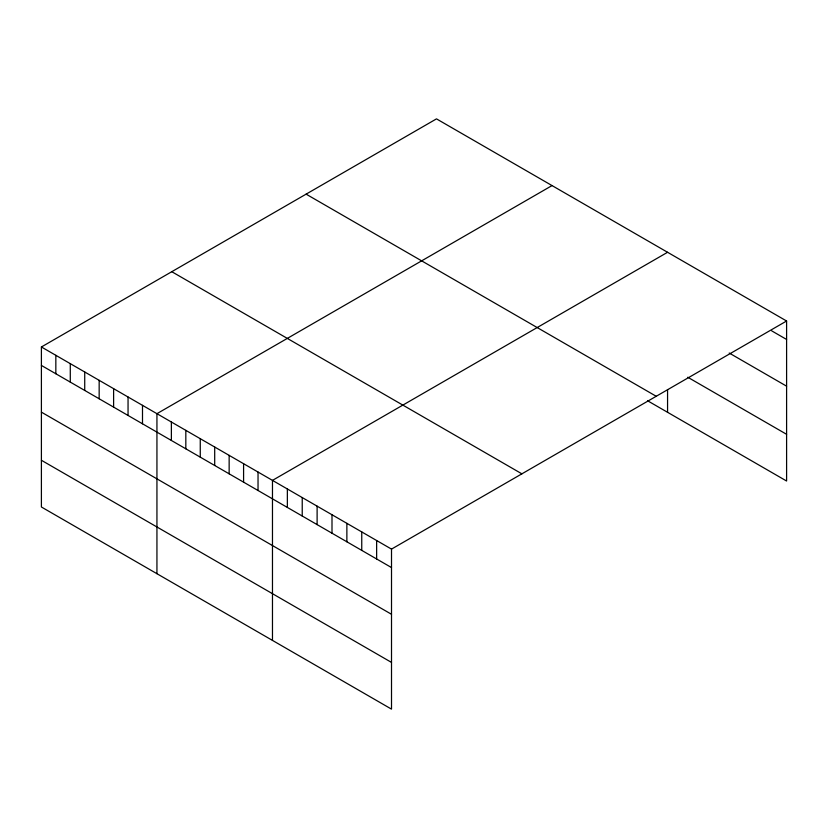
<?xml version="1.0" encoding="UTF-8"?>
<svg xmlns="http://www.w3.org/2000/svg" width="828" height="828" viewBox="0 0 828 828"><rect width="100%" height="100%" fill="white"/><g stroke="black" fill="none" stroke-linecap="round" stroke-linejoin="round"><path stroke-width="1.24" d="M41.4 346.973L391.509 549.109L391.509 709.13L41.4 506.995L41.4 346.973L436.491 118.87L786.6 321.005L786.6 481.027L647.568 400.752M552.028 185.576L156.937 413.679L156.937 573.7M667.565 252.281L272.474 480.385L272.474 640.396M391.509 549.109L786.6 321.005M771.717 330.869L786.6 339.459M729.209 353.038L786.6 386.179M687.757 377.237L786.6 434.307M306.112 194.145L656.221 396.281M171.779 271.698L521.888 473.833M41.4 365.427L391.509 567.563M41.4 412.147L391.509 614.283M41.4 460.275L391.509 662.41M667.565 389.543L667.565 412.303M376.636 540.518L376.636 558.972M361.753 531.928L361.753 550.382M346.87 523.337L346.87 541.791M331.997 514.747L331.997 533.201M317.114 506.156L317.114 524.61M302.23 497.566L302.23 516.02M287.357 488.975L287.357 507.429M258.036 472.043L258.036 490.497M243.587 463.711L243.587 482.155M229.149 455.369L229.149 473.823M214.7 447.037L214.7 465.481M200.262 438.695L200.262 457.149M185.824 430.353L185.824 448.807M171.375 422.021L171.375 440.465M142.499 405.337L142.499 423.791M128.05 397.005L128.05 415.459M113.612 388.663L113.612 407.117M99.163 380.331L99.163 398.775M84.725 371.989L84.725 390.443M70.287 363.647L70.287 382.101M55.838 355.315L55.838 373.759"/></g></svg>
